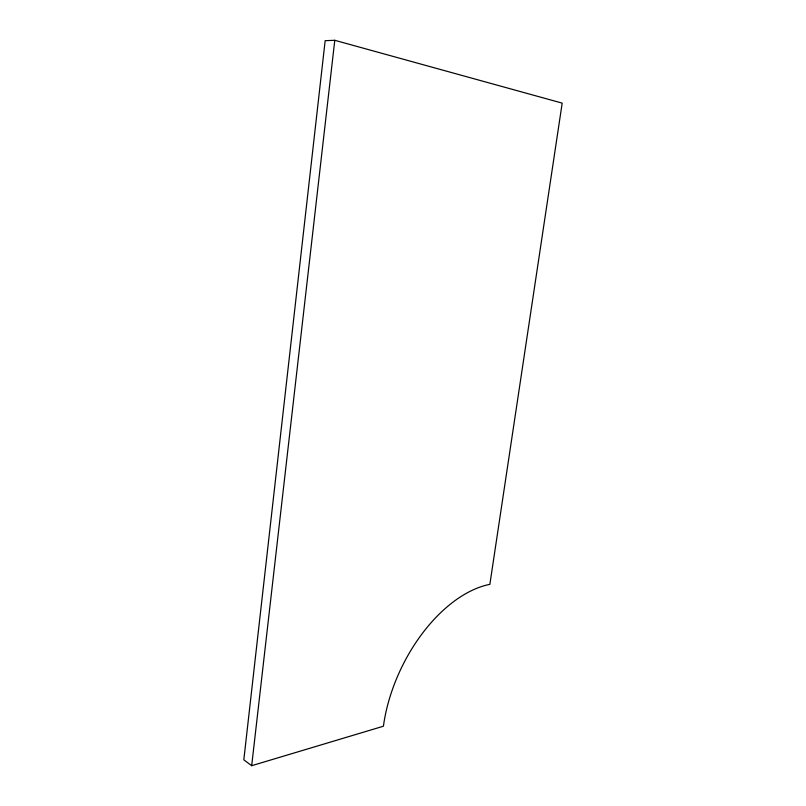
<?xml version="1.0" encoding="UTF-8"?>
<svg xmlns="http://www.w3.org/2000/svg" width="806" height="806" viewBox="0 0 806 806"><rect width="100%" height="100%" fill="white"/><g stroke="black" fill="none" stroke-linecap="round" stroke-linejoin="round"><path stroke-width="1.21" d="M251.684 765.7L334.782 40.3L325.161 40.683L243.815 759.826L251.684 765.7L383.424 726.216A123.983 72.308 -64.2 0 1 489.867 584.35L562.185 103.128L334.782 40.3"/></g></svg>
